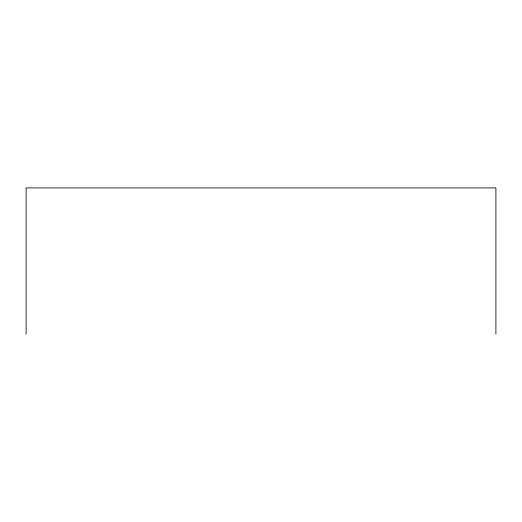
<?xml version="1.0" encoding="UTF-8"?>
<svg xmlns="http://www.w3.org/2000/svg" width="522" height="522" viewBox="0 0 522 522"><rect width="100%" height="100%" fill="white"/><g stroke="black" fill="none" stroke-linecap="round" stroke-linejoin="round"><path stroke-width="0.78" d="M495.9 334.08L495.9 187.92L26.1 187.92L26.1 334.08"/></g></svg>
